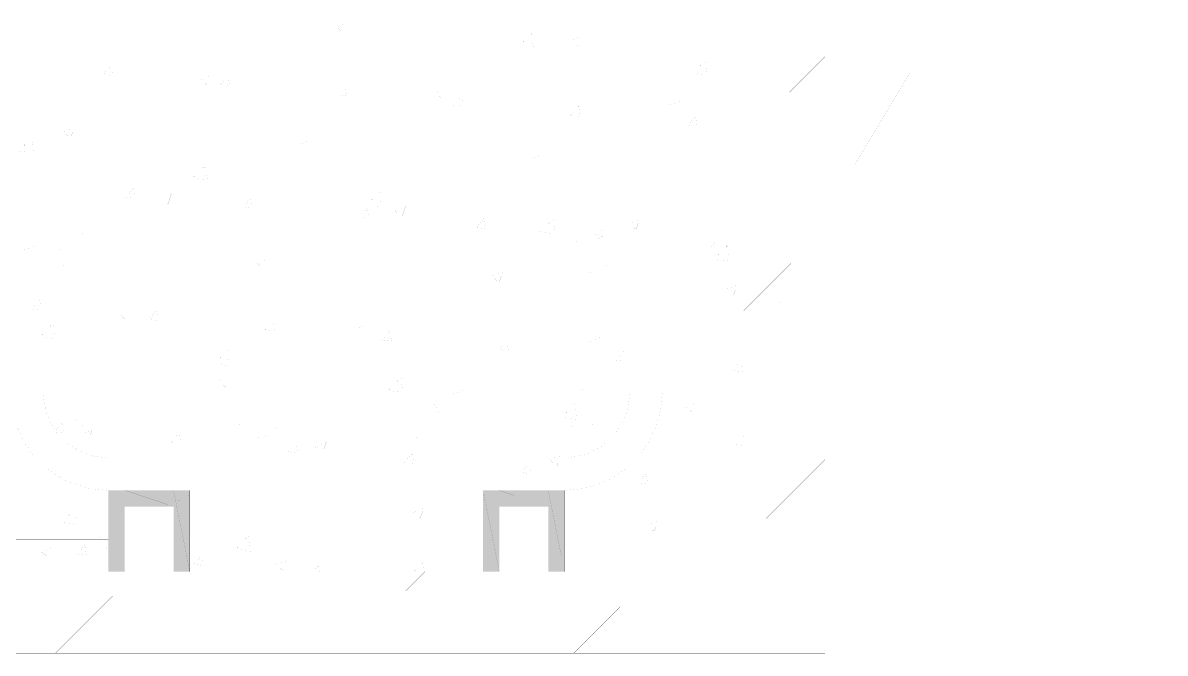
# Model space of a CAD drawing. Header units: millimetres. Extents: x -2171 to 1563, y -1758 to -1505.
# Drawn here: x 1359.148 to 1361.777, y -1608.856 to -1607.404 of the extents above; entities that cross this region are included whole.
import ezdxf

# ---------------------------------------------------------------- set-up
doc = ezdxf.new("R2010")
doc.units = ezdxf.units.MM
doc.layers.add('Tablet', color=150, linetype='Continuous', true_color=0x0180ff)

msp = doc.modelspace()

# ---------------------------------------------------------------- hatches: boundary and pattern name
at = {"layer": 'Tablet'}
for points in [[(1359.3822, -1608.6685), (1359.3447, -1608.481), (1359.3447, -1608.6685)], [(1359.3822, -1608.481), (1359.3447, -1608.481), (1359.3822, -1608.6685)], [(1359.4947, -1608.5185), (1359.3822, -1608.481), (1359.3822, -1608.5185)], [(1359.4947, -1608.481), (1359.3822, -1608.481), (1359.4947, -1608.5185)], [(1359.5322, -1608.6685), (1359.4947, -1608.481), (1359.4947, -1608.6685)], [(1359.5322, -1608.481), (1359.4947, -1608.481), (1359.5322, -1608.6685)], [(1360.2447, -1608.6685), (1360.2072, -1608.481), (1360.2072, -1608.6685)], [(1360.2447, -1608.481), (1360.2072, -1608.481), (1360.2447, -1608.6685)], [(1360.3572, -1608.5185), (1360.2447, -1608.481), (1360.2447, -1608.5185)], [(1360.3572, -1608.481), (1360.2447, -1608.481), (1360.3572, -1608.5185)], [(1360.3947, -1608.6685), (1360.3572, -1608.481), (1360.3572, -1608.6685)], [(1360.3947, -1608.481), (1360.3572, -1608.481), (1360.3947, -1608.6685)]]:
    msp.add_hatch(color=1, dxfattribs=at).paths.add_polyline_path(points)

# ---------------------------------------------------------------- linework, layer by layer
at = {"layer": 'Tablet', "color": 7, "const_width": 0.00006}
for points in [[(1359.1333, -1608.3329), (1359.1498, -1608.3685), (1359.1723, -1608.4006), (1359.2001, -1608.4283), (1359.2322, -1608.4508), (1359.2677, -1608.4674), (1359.3056, -1608.4776), (1359.3447, -1608.481), (1360.3947, -1608.481), (1360.4338, -1608.4776), (1360.4716, -1608.4674), (1360.5072, -1608.4508), (1360.5393, -1608.4283), (1360.567, -1608.4006), (1360.5895, -1608.3685), (1360.6061, -1608.3329), (1360.6163, -1608.2951), (1360.6197, -1608.256), (1360.6197, -1605.331)], [(1360.5447, -1605.331), (1360.5447, -1608.256), (1360.5424, -1608.282), (1360.5356, -1608.3073), (1360.5246, -1608.331), (1360.5096, -1608.3524), (1360.4911, -1608.3709), (1360.4697, -1608.3859), (1360.446, -1608.3969), (1360.4207, -1608.4037), (1360.3947, -1608.406), (1359.3447, -1608.406), (1359.3186, -1608.4037), (1359.2934, -1608.3969), (1359.2697, -1608.3859), (1359.2483, -1608.3709), (1359.2298, -1608.3524), (1359.2148, -1608.331), (1359.2037, -1608.3073), (1359.197, -1608.282), (1359.1947, -1608.256), (1359.1947, -1605.331)]]:
    msp.add_lwpolyline(points, dxfattribs=at)
at = {"layer": 'Tablet', "color": 8, "const_width": 0.000045}
for points in [[(1358.9322, -1608.6685), (1360.8072, -1608.6685), (1360.8072, -1606.0435), (1363.0572, -1606.0435)], [(1359.8961, -1607.4045), (1359.8699, -1607.4146)], [(1359.8885, -1607.4272), (1359.8699, -1607.4146)], [(1359.8961, -1607.4045), (1359.8885, -1607.4272)], [(1360.3191, -1607.4278), (1360.2899, -1607.4583)], [(1360.3191, -1607.4278), (1360.3232, -1607.4634)], [(1360.435, -1607.4345), (1360.4088, -1607.4446)], [(1360.4274, -1607.4572), (1360.4088, -1607.4446)], [(1360.435, -1607.4345), (1360.4274, -1607.4572)], [(1360.3232, -1607.4634), (1360.2899, -1607.4583)], [(1359.351, -1607.5021), (1359.3329, -1607.5236)], [(1359.351, -1607.5021), (1359.3553, -1607.5256)], [(1360.7193, -1607.4899), (1360.6901, -1607.5203)], [(1360.7193, -1607.4899), (1360.7234, -1607.5255)], [(1359.3553, -1607.5256), (1359.3329, -1607.5236)], [(1359.581, -1607.5255), (1359.5548, -1607.5355)], [(1359.581, -1607.5255), (1359.5734, -1607.5481)], [(1359.62, -1607.5256), (1359.6019, -1607.5472)], [(1359.62, -1607.5256), (1359.6243, -1607.5491)], [(1360.7234, -1607.5255), (1360.6901, -1607.5203)], [(1359.5734, -1607.5481), (1359.5548, -1607.5355)], [(1359.6243, -1607.5491), (1359.6019, -1607.5472)], [(1359.8889, -1607.5491), (1359.8709, -1607.5707)], [(1359.8889, -1607.5491), (1359.8933, -1607.5727)], [(1360.12, -1607.5555), (1360.0937, -1607.5656)], [(1360.12, -1607.5555), (1360.1124, -1607.5782)], [(1359.8933, -1607.5727), (1359.8709, -1607.5707)], [(1360.1123, -1607.5782), (1360.0937, -1607.5656)], [(1360.1579, -1607.5727), (1360.1398, -1607.5942)], [(1360.1579, -1607.5727), (1360.1623, -1607.5962)], [(1360.1623, -1607.5962), (1360.1398, -1607.5942)], [(1360.4269, -1607.5962), (1360.4088, -1607.6178)], [(1360.4269, -1607.5962), (1360.4312, -1607.6197)], [(1360.6589, -1607.5855), (1360.6326, -1607.5956)], [(1360.6513, -1607.6082), (1360.6326, -1607.5956)], [(1360.6589, -1607.5855), (1360.6513, -1607.6082)], [(1360.4312, -1607.6197), (1360.4088, -1607.6178)], [(1360.6959, -1607.6197), (1360.6778, -1607.6413)], [(1360.6959, -1607.6197), (1360.7002, -1607.6433)], [(1359.2659, -1607.6464), (1359.2397, -1607.6565)], [(1359.2583, -1607.6691), (1359.2397, -1607.6565)], [(1359.266, -1607.6464), (1359.2583, -1607.6691)], [(1360.7002, -1607.6432), (1360.6778, -1607.6413)], [(1359.1681, -1607.669), (1359.1389, -1607.6994)], [(1359.1681, -1607.669), (1359.1723, -1607.7046)], [(1359.8049, -1607.6764), (1359.7786, -1607.6865)], [(1359.7973, -1607.6991), (1359.7786, -1607.6865)], [(1359.8049, -1607.6764), (1359.7973, -1607.6991)], [(1359.1723, -1607.7046), (1359.1389, -1607.6994)], [(1360.3438, -1607.7065), (1360.3175, -1607.7166)], [(1360.3438, -1607.7065), (1360.3362, -1607.7291)], [(1359.5684, -1607.7311), (1359.5391, -1607.7615)], [(1359.5684, -1607.7311), (1359.5725, -1607.7667)], [(1360.3362, -1607.7291), (1360.3175, -1607.7166)], [(1359.5725, -1607.7667), (1359.5391, -1607.7615)], [(1359.403, -1607.7842), (1359.385, -1607.8057)], [(1359.403, -1607.7842), (1359.4074, -1607.8077)], [(1359.9686, -1607.7931), (1359.9394, -1607.8236)], [(1359.9686, -1607.7931), (1359.9727, -1607.8287)], [(1359.4074, -1607.8077), (1359.385, -1607.8057)], [(1359.4898, -1607.7974), (1359.4635, -1607.8075)], [(1359.4822, -1607.8201), (1359.4635, -1607.8075)], [(1359.4898, -1607.7974), (1359.4822, -1607.8201)], [(1359.672, -1607.8077), (1359.6539, -1607.8292)], [(1359.672, -1607.8077), (1359.6763, -1607.8312)], [(1359.6763, -1607.8312), (1359.6539, -1607.8292)], [(1359.941, -1607.8312), (1359.9229, -1607.8528)], [(1359.9727, -1607.8287), (1359.9394, -1607.8236)], [(1359.941, -1607.8312), (1359.9453, -1607.8547)], [(1360.0287, -1607.8274), (1360.0025, -1607.8375)], [(1360.0211, -1607.8501), (1360.0025, -1607.8375)], [(1360.0287, -1607.8274), (1360.0211, -1607.8501)], [(1359.9453, -1607.8547), (1359.9229, -1607.8528)], [(1360.2099, -1607.8547), (1360.1919, -1607.8763)], [(1360.21, -1607.8548), (1360.2143, -1607.8783)], [(1360.3688, -1607.8552), (1360.3396, -1607.8856)], [(1360.3688, -1607.8552), (1360.3729, -1607.8908)], [(1360.5676, -1607.8575), (1360.5414, -1607.8675)], [(1360.56, -1607.8801), (1360.5414, -1607.8675)], [(1360.5676, -1607.8575), (1360.56, -1607.8801)], [(1360.2143, -1607.8783), (1360.1919, -1607.8763)], [(1360.3729, -1607.8908), (1360.3396, -1607.8856)], [(1360.4789, -1607.8783), (1360.4608, -1607.8998)], [(1360.4789, -1607.8783), (1360.4833, -1607.9018)], [(1359.1747, -1607.9183), (1359.1484, -1607.9284)], [(1359.1747, -1607.9183), (1359.1671, -1607.941)], [(1360.4833, -1607.9018), (1360.4608, -1607.8998)], [(1360.7479, -1607.9018), (1360.7298, -1607.9234)], [(1360.7522, -1607.9253), (1360.7298, -1607.9234)], [(1360.769, -1607.9173), (1360.7398, -1607.9477)], [(1360.7479, -1607.9018), (1360.7522, -1607.9253)], [(1360.769, -1607.9173), (1360.7731, -1607.9529)], [(1359.1671, -1607.941), (1359.1484, -1607.9284)], [(1359.7136, -1607.9484), (1359.6874, -1607.9585)], [(1359.7136, -1607.9484), (1359.706, -1607.971)], [(1360.7731, -1607.9529), (1360.7398, -1607.9477)], [(1359.706, -1607.971), (1359.6874, -1607.9585)], [(1360.2525, -1607.9784), (1360.2263, -1607.9885)], [(1360.2449, -1608.0011), (1360.2263, -1607.9885)], [(1360.2526, -1607.9784), (1360.245, -1608.0011)], [(1360.7915, -1608.0084), (1360.7652, -1608.0185)], [(1360.7839, -1608.0311), (1360.7652, -1608.0185)], [(1360.7915, -1608.0084), (1360.7839, -1608.0311)], [(1359.1861, -1608.0427), (1359.168, -1608.0642)], [(1359.1861, -1608.0427), (1359.1904, -1608.0662)], [(1359.1904, -1608.0662), (1359.168, -1608.0642)], [(1359.3985, -1608.0693), (1359.3723, -1608.0794)], [(1359.3909, -1608.092), (1359.3723, -1608.0794)], [(1359.3985, -1608.0693), (1359.3909, -1608.092)], [(1359.4551, -1608.0662), (1359.437, -1608.0878)], [(1359.4551, -1608.0662), (1359.4594, -1608.0897)], [(1359.2179, -1608.0963), (1359.1886, -1608.1268)], [(1359.2179, -1608.0963), (1359.222, -1608.132)], [(1359.4594, -1608.0897), (1359.437, -1608.0878)], [(1359.724, -1608.0898), (1359.706, -1608.1113)], [(1359.724, -1608.0898), (1359.7284, -1608.1133)], [(1359.9375, -1608.0994), (1359.9112, -1608.1094)], [(1359.9375, -1608.0994), (1359.9299, -1608.122)], [(1359.222, -1608.132), (1359.1886, -1608.1268)], [(1359.7284, -1608.1133), (1359.706, -1608.1113)], [(1359.9299, -1608.122), (1359.9112, -1608.1094)], [(1359.993, -1608.1133), (1359.9749, -1608.1348)], [(1359.9973, -1608.1368), (1359.9749, -1608.1348)], [(1359.993, -1608.1133), (1359.9973, -1608.1368)], [(1360.4764, -1608.1294), (1360.4501, -1608.1395)], [(1360.4764, -1608.1294), (1360.4688, -1608.1521)], [(1359.6181, -1608.1584), (1359.5889, -1608.1889)], [(1359.6181, -1608.1584), (1359.6222, -1608.194)], [(1360.262, -1608.1368), (1360.2439, -1608.1584)], [(1360.2663, -1608.1603), (1360.2439, -1608.1584)], [(1360.262, -1608.1368), (1360.2663, -1608.1603)], [(1360.4688, -1608.152), (1360.4501, -1608.1395)], [(1360.531, -1608.1604), (1360.5129, -1608.1819)], [(1360.531, -1608.1604), (1360.5353, -1608.1839)], [(1360.5353, -1608.1839), (1360.5129, -1608.1819)], [(1360.7999, -1608.1839), (1360.7818, -1608.2054)], [(1360.7999, -1608.1839), (1360.8043, -1608.2074)], [(1359.6222, -1608.194), (1359.5889, -1608.1889)], [(1360.8043, -1608.2074), (1360.7818, -1608.2054)], [(1359.6224, -1608.2203), (1359.5961, -1608.2304)], [(1359.6148, -1608.243), (1359.5961, -1608.2304)], [(1359.6224, -1608.2203), (1359.6148, -1608.243)], [(1360.0183, -1608.2205), (1359.9891, -1608.2509)], [(1360.0183, -1608.2205), (1360.0224, -1608.2561)], [(1360.0224, -1608.2561), (1359.9891, -1608.2509)], [(1360.1613, -1608.2503), (1360.135, -1608.2604)], [(1360.1537, -1608.273), (1360.135, -1608.2604)], [(1360.1613, -1608.2503), (1360.1537, -1608.273)], [(1360.4185, -1608.2826), (1360.3893, -1608.313)], [(1360.4185, -1608.2826), (1360.4227, -1608.3182)], [(1360.7002, -1608.2804), (1360.674, -1608.2904)], [(1360.6926, -1608.303), (1360.674, -1608.2904)], [(1360.7002, -1608.2804), (1360.6926, -1608.303)], [(1360.4226, -1608.3182), (1360.3893, -1608.313)], [(1359.2381, -1608.3248), (1359.22, -1608.3463)], [(1359.2381, -1608.3248), (1359.2425, -1608.3483)], [(1359.3073, -1608.3413), (1359.281, -1608.3513)], [(1359.3073, -1608.3413), (1359.2997, -1608.3639)], [(1359.2425, -1608.3483), (1359.22, -1608.3463)], [(1359.2997, -1608.3639), (1359.281, -1608.3513)], [(1359.5071, -1608.3483), (1359.489, -1608.3698)], [(1359.5114, -1608.3718), (1359.489, -1608.3698)], [(1359.5071, -1608.3483), (1359.5114, -1608.3718)], [(1359.7761, -1608.3718), (1359.758, -1608.3934)], [(1359.7761, -1608.3718), (1359.7804, -1608.3953)], [(1359.8462, -1608.3713), (1359.82, -1608.3814)], [(1359.8462, -1608.3713), (1359.8386, -1608.3939)], [(1360.8072, -1608.3566), (1360.7895, -1608.3751)], [(1359.7804, -1608.3953), (1359.758, -1608.3934)], [(1359.8386, -1608.3939), (1359.82, -1608.3814)], [(1360.045, -1608.3954), (1360.027, -1608.4169)], [(1360.045, -1608.3954), (1360.0494, -1608.4189)], [(1360.8072, -1608.3778), (1360.7895, -1608.3751)], [(1360.0494, -1608.4189), (1360.027, -1608.4169)], [(1360.314, -1608.4189), (1360.2959, -1608.4404)], [(1360.314, -1608.4189), (1360.3184, -1608.4424)], [(1360.3851, -1608.4013), (1360.3589, -1608.4114)], [(1360.3775, -1608.424), (1360.3589, -1608.4114)], [(1360.3852, -1608.4013), (1360.3775, -1608.424)], [(1360.3183, -1608.4424), (1360.2959, -1608.4404)], [(1360.583, -1608.4424), (1360.5649, -1608.464)], [(1360.583, -1608.4424), (1360.5873, -1608.4659)], [(1360.5873, -1608.4659), (1360.5649, -1608.464)], [(1359.5311, -1608.4922), (1359.5049, -1608.5023)], [(1359.5235, -1608.5149), (1359.5049, -1608.5023)], [(1359.5311, -1608.4922), (1359.5235, -1608.5149)], [(1359.2676, -1608.5237), (1359.2384, -1608.5542)], [(1359.2676, -1608.5237), (1359.2717, -1608.5593)], [(1360.0701, -1608.5223), (1360.0438, -1608.5323)], [(1360.0701, -1608.5223), (1360.0625, -1608.5449)], [(1359.2717, -1608.5593), (1359.2384, -1608.5542)], [(1360.0625, -1608.5449), (1360.0438, -1608.5323)], [(1360.609, -1608.5523), (1360.5827, -1608.5624)], [(1360.609, -1608.5523), (1360.6014, -1608.575)], [(1360.6014, -1608.575), (1360.5827, -1608.5624)], [(1359.2902, -1608.6068), (1359.2721, -1608.6284)], [(1359.2902, -1608.6068), (1359.2945, -1608.6303)], [(1359.6678, -1608.5858), (1359.6386, -1608.6162)], [(1359.6678, -1608.5858), (1359.6719, -1608.6214)], [(1359.2161, -1608.6132), (1359.1898, -1608.6233)], [(1359.2085, -1608.6358), (1359.1898, -1608.6233)], [(1359.2161, -1608.6132), (1359.2085, -1608.6358)], [(1359.2945, -1608.6303), (1359.2721, -1608.6284)], [(1359.5591, -1608.6304), (1359.541, -1608.6519)], [(1359.5591, -1608.6304), (1359.5635, -1608.6539)], [(1359.6719, -1608.6214), (1359.6386, -1608.6162)], [(1359.5635, -1608.6539), (1359.541, -1608.6519)], [(1359.755, -1608.6432), (1359.7287, -1608.6533)], [(1359.7474, -1608.6659), (1359.7287, -1608.6533)], [(1359.755, -1608.6432), (1359.7474, -1608.6659)], [(1359.8281, -1608.6539), (1359.8159, -1608.6685)], [(1359.8281, -1608.6539), (1359.8308, -1608.6685)], [(1360.068, -1608.6478), (1360.0482, -1608.6685)], [(1360.068, -1608.6479), (1360.0704, -1608.6685)]]:
    msp.add_lwpolyline(points, dxfattribs=at)
at = {"layer": 'Tablet', "color": 1}
for points, const_width in [([(1360.8072, -1608.6685), (1360.8072, -1606.231), (1360.9947, -1606.231), (1360.9947, -1608.6685)], 0.00006), ([(1359.3822, -1608.6685), (1359.3447, -1608.481), (1359.3447, -1608.6685)], 0.000075), ([(1359.4947, -1608.5185), (1359.3822, -1608.481), (1359.3822, -1608.5185)], 0.000075), ([(1359.5322, -1608.6685), (1359.4947, -1608.481), (1359.4947, -1608.6685)], 0.000075), ([(1360.2447, -1608.6685), (1360.2072, -1608.481), (1360.2072, -1608.6685)], 0.000075), ([(1360.3572, -1608.5185), (1360.2447, -1608.481), (1360.2447, -1608.5185)], 0.000075), ([(1360.3947, -1608.6685), (1360.3572, -1608.481), (1360.3572, -1608.6685)], 0.000075), ([(1358.7447, -1608.6685), (1358.7447, -1608.856), (1360.9947, -1608.856), (1360.9947, -1608.6685)], 0.00006)]:
    msp.add_lwpolyline(points, close=True, dxfattribs=dict(at, const_width=const_width))
at = {"layer": 'Tablet', "color": 86, "const_width": 0.000045}
for points in [[(1357.6947, -1607.2435), (1357.9572, -1607.2435), (1358.5572, -1608.5935), (1359.3447, -1608.5935)], [(1360.8822, -1608.031), (1361.3322, -1607.281), (1361.7072, -1607.281)]]:
    msp.add_lwpolyline(points, dxfattribs=at)
at = {"layer": 'Tablet', "color": 9, "const_width": 0.000045}
for points in [[(1360.9947, -1607.3494), (1360.8072, -1607.5369)], [(1360.9947, -1607.482), (1360.8072, -1607.6695)], [(1360.9947, -1607.6146), (1360.8072, -1607.8021)], [(1360.9947, -1607.7472), (1360.8072, -1607.9347)], [(1360.9947, -1607.8797), (1360.8072, -1608.0672)], [(1360.9947, -1608.0123), (1360.8072, -1608.1998)], [(1360.9947, -1608.1449), (1360.8072, -1608.3324)], [(1360.9947, -1608.2775), (1360.8072, -1608.465)], [(1360.9947, -1608.4101), (1360.8072, -1608.5976)], [(1360.9947, -1608.5427), (1360.8689, -1608.6685)], [(1359.2779, -1608.6685), (1359.0904, -1608.856)], [(1359.4105, -1608.6685), (1359.223, -1608.856)], [(1359.543, -1608.6685), (1359.3555, -1608.856)], [(1359.6756, -1608.6685), (1359.4881, -1608.856)], [(1359.8082, -1608.6685), (1359.6207, -1608.856)], [(1359.9408, -1608.6685), (1359.7533, -1608.856)], [(1360.0734, -1608.6685), (1359.8859, -1608.856)], [(1360.2059, -1608.6685), (1360.0184, -1608.856)], [(1360.3385, -1608.6685), (1360.151, -1608.856)], [(1360.4711, -1608.6685), (1360.2836, -1608.856)], [(1360.6037, -1608.6685), (1360.4162, -1608.856)], [(1360.7363, -1608.6685), (1360.5488, -1608.856)], [(1360.8689, -1608.6685), (1360.6814, -1608.856)], [(1360.9947, -1608.6752), (1360.8139, -1608.856)], [(1360.9947, -1608.8078), (1360.9465, -1608.856)]]:
    msp.add_lwpolyline(points, dxfattribs=at)
at = {"layer": 'Tablet', "color": 7}
for points, const_width in [([(1359.2323, -1607.9346), (1359.2331, -1607.9258), (1359.2357, -1607.9174), (1359.2398, -1607.9096), (1359.2454, -1607.9028), (1359.2523, -1607.8972), (1359.26, -1607.893), (1359.2685, -1607.8905), (1359.2773, -1607.8896), (1359.286, -1607.8905), (1359.2945, -1607.893), (1359.3023, -1607.8972), (1359.3091, -1607.9028), (1359.3147, -1607.9096), (1359.3188, -1607.9174), (1359.3214, -1607.9258), (1359.3223, -1607.9346), (1359.3214, -1607.9434), (1359.3188, -1607.9518), (1359.3147, -1607.9596), (1359.3091, -1607.9664), (1359.3023, -1607.972), (1359.2945, -1607.9762), (1359.286, -1607.9788), (1359.2773, -1607.9796), (1359.2685, -1607.9788), (1359.26, -1607.9762), (1359.2523, -1607.972), (1359.2454, -1607.9664), (1359.2398, -1607.9596), (1359.2357, -1607.9518), (1359.2331, -1607.9434), (1359.2323, -1607.9346)], 0.000009), ([(1360.412, -1607.9346), (1360.4129, -1607.9258), (1360.4154, -1607.9174), (1360.4196, -1607.9096), (1360.4252, -1607.9028), (1360.432, -1607.8972), (1360.4398, -1607.893), (1360.4482, -1607.8905), (1360.457, -1607.8896), (1360.4658, -1607.8905), (1360.4742, -1607.893), (1360.482, -1607.8972), (1360.4888, -1607.9028), (1360.4944, -1607.9096), (1360.4986, -1607.9174), (1360.5012, -1607.9258), (1360.502, -1607.9346), (1360.5012, -1607.9434), (1360.4986, -1607.9518), (1360.4944, -1607.9596), (1360.4888, -1607.9664), (1360.482, -1607.972), (1360.4742, -1607.9762), (1360.4658, -1607.9788), (1360.457, -1607.9796), (1360.4482, -1607.9788), (1360.4398, -1607.9762), (1360.432, -1607.972), (1360.4252, -1607.9664), (1360.4196, -1607.9596), (1360.4154, -1607.9518), (1360.4129, -1607.9434), (1360.412, -1607.9346)], 0.000009), ([(1359.2622, -1608.2935), (1359.263, -1608.2847), (1359.2656, -1608.2763), (1359.2698, -1608.2685), (1359.2754, -1608.2617), (1359.2822, -1608.2561), (1359.29, -1608.2519), (1359.2984, -1608.2494), (1359.3072, -1608.2485), (1359.316, -1608.2494), (1359.3244, -1608.2519), (1359.3322, -1608.2561), (1359.339, -1608.2617), (1359.3446, -1608.2685), (1359.3488, -1608.2763), (1359.3513, -1608.2847), (1359.3522, -1608.2935), (1359.3513, -1608.3023), (1359.3488, -1608.3107), (1359.3446, -1608.3185), (1359.339, -1608.3253), (1359.3322, -1608.3309), (1359.3244, -1608.3351), (1359.316, -1608.3376), (1359.3072, -1608.3385), (1359.2984, -1608.3376), (1359.29, -1608.3351), (1359.2822, -1608.3309), (1359.2754, -1608.3253), (1359.2698, -1608.3185), (1359.2656, -1608.3107), (1359.263, -1608.3023), (1359.2622, -1608.2935)], 0.000009), ([(1360.3872, -1608.2935), (1360.388, -1608.2847), (1360.3906, -1608.2763), (1360.3948, -1608.2685), (1360.4004, -1608.2617), (1360.4072, -1608.2561), (1360.415, -1608.2519), (1360.4234, -1608.2494), (1360.4322, -1608.2485), (1360.441, -1608.2494), (1360.4494, -1608.2519), (1360.4572, -1608.2561), (1360.464, -1608.2617), (1360.4696, -1608.2685), (1360.4738, -1608.2763), (1360.4763, -1608.2847), (1360.4772, -1608.2935), (1360.4763, -1608.3023), (1360.4738, -1608.3107), (1360.4696, -1608.3185), (1360.464, -1608.3253), (1360.4572, -1608.3309), (1360.4494, -1608.3351), (1360.441, -1608.3376), (1360.4322, -1608.3385), (1360.4234, -1608.3376), (1360.415, -1608.3351), (1360.4072, -1608.3309), (1360.4004, -1608.3253), (1360.3948, -1608.3185), (1360.3906, -1608.3107), (1360.388, -1608.3023), (1360.3872, -1608.2935)], 0.000009), ([(1359.6446, -1608.3152), (1359.6454, -1608.3064), (1359.648, -1608.2979), (1359.6522, -1608.2902), (1359.6578, -1608.2833), (1359.6646, -1608.2778), (1359.6724, -1608.2736), (1359.6808, -1608.271), (1359.6896, -1608.2702), (1359.6984, -1608.271), (1359.7068, -1608.2736), (1359.7146, -1608.2778), (1359.7214, -1608.2833), (1359.727, -1608.2902), (1359.7311, -1608.2979), (1359.7337, -1608.3064), (1359.7346, -1608.3152), (1359.7337, -1608.3239), (1359.7311, -1608.3324), (1359.727, -1608.3402), (1359.7214, -1608.347), (1359.7146, -1608.3526), (1359.7068, -1608.3567), (1359.6984, -1608.3593), (1359.6896, -1608.3602), (1359.6808, -1608.3593), (1359.6724, -1608.3567), (1359.6646, -1608.3526), (1359.6578, -1608.347), (1359.6522, -1608.3402), (1359.648, -1608.3324), (1359.6454, -1608.3239), (1359.6446, -1608.3152)], 0.000009), ([(1360.0171, -1608.3152), (1360.018, -1608.3064), (1360.0206, -1608.2979), (1360.0247, -1608.2902), (1360.0303, -1608.2833), (1360.0371, -1608.2778), (1360.0449, -1608.2736), (1360.0534, -1608.271), (1360.0621, -1608.2702), (1360.0709, -1608.271), (1360.0794, -1608.2736), (1360.0871, -1608.2778), (1360.094, -1608.2833), (1360.0996, -1608.2902), (1360.1037, -1608.2979), (1360.1063, -1608.3064), (1360.1071, -1608.3152), (1360.1063, -1608.3239), (1360.1037, -1608.3324), (1360.0996, -1608.3402), (1360.094, -1608.347), (1360.0871, -1608.3526), (1360.0794, -1608.3567), (1360.0709, -1608.3593), (1360.0621, -1608.3602), (1360.0534, -1608.3593), (1360.0449, -1608.3567), (1360.0371, -1608.3526), (1360.0303, -1608.347), (1360.0247, -1608.3402), (1360.0206, -1608.3324), (1360.018, -1608.3239), (1360.0171, -1608.3152)], 0.000009), ([(1359.3822, -1608.6685), (1359.3822, -1608.5185), (1359.4947, -1608.5185), (1359.4947, -1608.6685), (1359.5322, -1608.6685), (1359.5322, -1608.481), (1359.3447, -1608.481), (1359.3447, -1608.6685)], 0.00006), ([(1360.3572, -1608.6685), (1360.3572, -1608.5185), (1360.2447, -1608.5185), (1360.2447, -1608.6685), (1360.2072, -1608.6685), (1360.2072, -1608.481), (1360.3947, -1608.481), (1360.3947, -1608.6685)], 0.00006)]:
    msp.add_lwpolyline(points, close=True, dxfattribs=dict(at, const_width=const_width))
at = {"layer": 'Tablet', "color": 86, "const_width": 0.00000375}
for points in [[(1360.8634, -1608.031), (1360.8638, -1608.0273), (1360.8649, -1608.0238), (1360.8718, -1608.0154), (1360.875, -1608.0137), (1360.8785, -1608.0126), (1360.8822, -1608.0122), (1360.8858, -1608.0126), (1360.8894, -1608.0137), (1360.8978, -1608.0206), (1360.8995, -1608.0238), (1360.9006, -1608.0273), (1360.9009, -1608.031), (1360.9006, -1608.0346), (1360.8995, -1608.0382), (1360.8926, -1608.0466), (1360.8894, -1608.0483), (1360.8858, -1608.0494), (1360.8822, -1608.0497), (1360.8785, -1608.0494), (1360.875, -1608.0483), (1360.8666, -1608.0414), (1360.8649, -1608.0382), (1360.8638, -1608.0346), (1360.8634, -1608.031)], [(1359.3259, -1608.5935), (1359.3263, -1608.5898), (1359.3274, -1608.5863), (1359.3343, -1608.5779), (1359.3375, -1608.5762), (1359.341, -1608.5751), (1359.3447, -1608.5747), (1359.3483, -1608.5751), (1359.3519, -1608.5762), (1359.3603, -1608.5831), (1359.362, -1608.5863), (1359.3631, -1608.5898), (1359.3634, -1608.5935), (1359.3631, -1608.5971), (1359.362, -1608.6007), (1359.3551, -1608.6091), (1359.3519, -1608.6108), (1359.3483, -1608.6119), (1359.3447, -1608.6122), (1359.341, -1608.6119), (1359.3375, -1608.6108), (1359.3291, -1608.6039), (1359.3274, -1608.6007), (1359.3263, -1608.5971), (1359.3259, -1608.5935)]]:
    msp.add_lwpolyline(points, close=True, dxfattribs=at)
at = {"layer": 'Tablet', "color": 1, "const_width": 0.000075}
for points in [[(1359.3822, -1608.481), (1359.3447, -1608.481), (1359.3822, -1608.6685)], [(1359.4947, -1608.481), (1359.3822, -1608.481), (1359.4947, -1608.5185)], [(1359.5322, -1608.481), (1359.4947, -1608.481), (1359.5322, -1608.6685)], [(1360.2447, -1608.481), (1360.2072, -1608.481), (1360.2447, -1608.6685)], [(1360.3572, -1608.481), (1360.2447, -1608.481), (1360.3572, -1608.5185)], [(1360.3947, -1608.481), (1360.3572, -1608.481), (1360.3947, -1608.6685)]]:
    msp.add_lwpolyline(points, dxfattribs=at)

doc.saveas('drawing.dxf')
